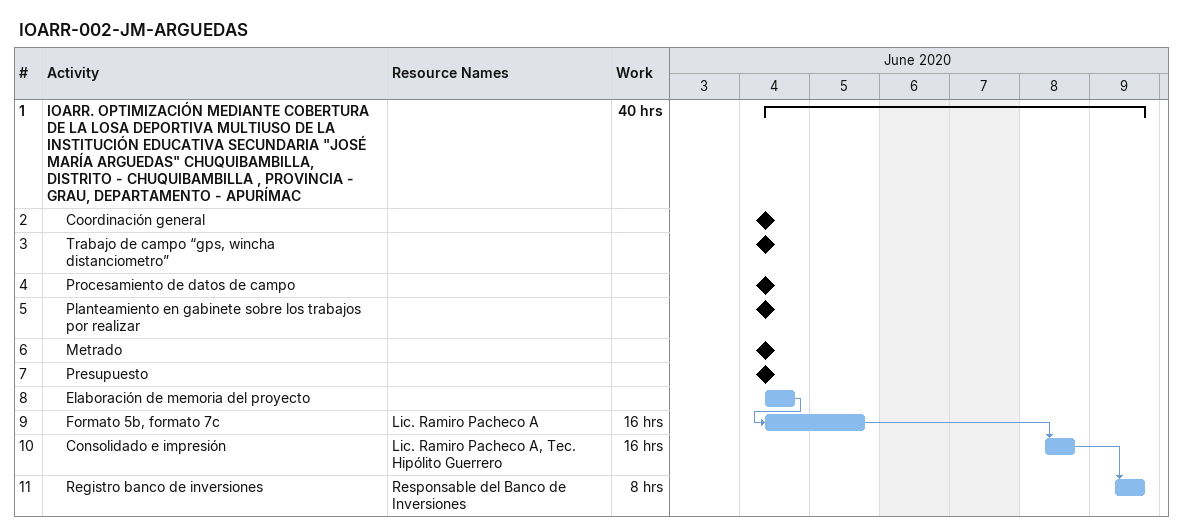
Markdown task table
IOARR-002-JM-ARGUEDAS

| ID | Level | Task | Start | Finish | Predecessors | Resources | Work (h) |
|---|---|---|---|---|---|---|---|
| 1 | 1 | **IOARR. OPTIMIZACIÓN MEDIANTE COBERTURA DE LA LOSA DEPORTIVA MULTIUSO DE LA INSTITUCIÓN EDUCATIVA SECUNDARIA "JOSÉ MARÍA ARGUEDAS" CHUQUIBAMBILLA, DISTRITO - CHUQUIBAMBILLA , PROVINCIA - GRAU, DEPARTAMENTO - APURÍMAC** | 2020-06-04 | 2020-06-09 |  |  | 40 |
| 2 | 2 | Coordinación general (milestone) | 2020-06-04 | 2020-06-04 |  |  |  |
| 3 | 2 | Trabajo de campo “gps, wincha distanciometro” (milestone) | 2020-06-04 | 2020-06-04 |  |  |  |
| 4 | 2 | Procesamiento de datos de campo (milestone) | 2020-06-04 | 2020-06-04 |  |  |  |
| 5 | 2 | Planteamiento en gabinete sobre los trabajos por realizar (milestone) | 2020-06-04 | 2020-06-04 |  |  |  |
| 6 | 2 | Metrado (milestone) | 2020-06-04 | 2020-06-04 |  |  |  |
| 7 | 2 | Presupuesto (milestone) | 2020-06-04 | 2020-06-04 |  |  |  |
| 8 | 2 | Elaboración de memoria del proyecto | 2020-06-04 | 2020-06-04 |  |  |  |
| 9 | 2 | Formato 5b, formato 7c | 2020-06-04 | 2020-06-05 | 8 | Lic. Ramiro Pacheco A | 16 |
| 10 | 2 | Consolidado e impresión | 2020-06-08 | 2020-06-08 | 9 | Lic. Ramiro Pacheco A, Tec. Hipólito Guerrero | 16 |
| 11 | 2 | Registro banco de inversiones | 2020-06-09 | 2020-06-09 | 10 | Responsable del Banco de Inversiones | 8 |
